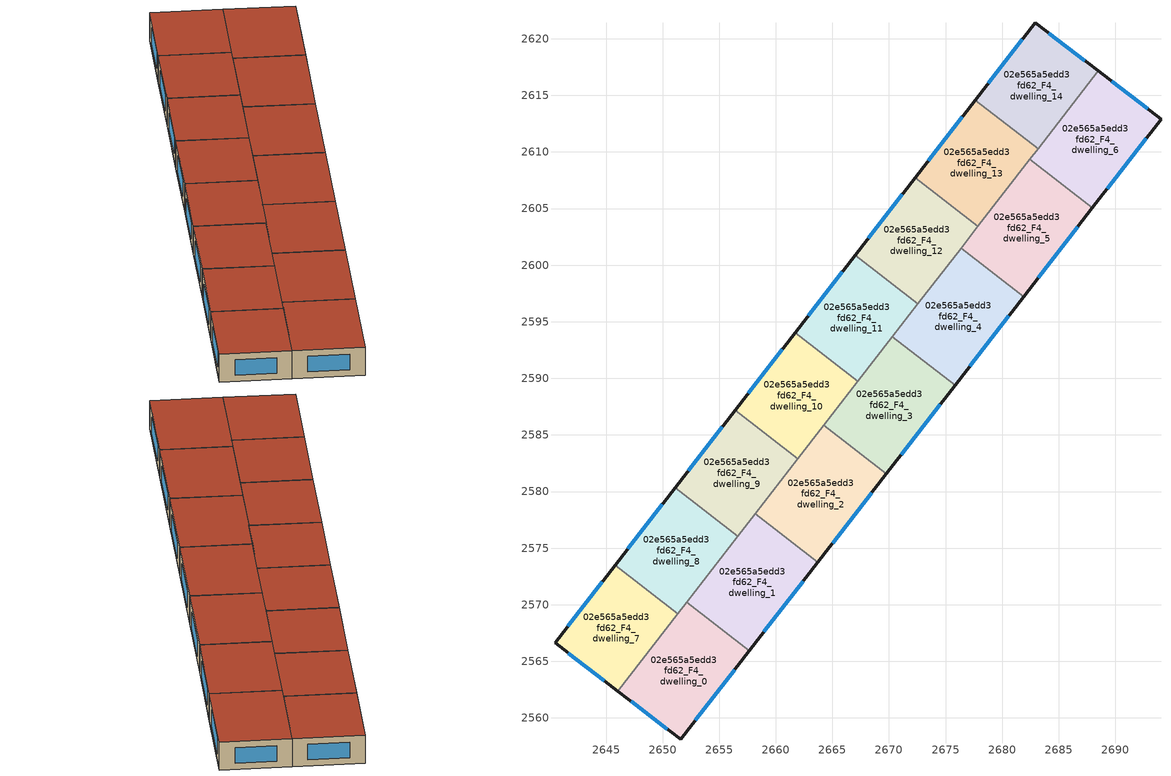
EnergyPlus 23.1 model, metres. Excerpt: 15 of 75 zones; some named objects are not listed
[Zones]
02e565a5edd3fd62_F4_dwelling_0
 floor to 02e565a5edd3fd62_F3_dwelling_0 (EU_floor_Construction): 2657.65,2565.92 2651.6,2558.1 2646.04,2562.37 2652.11,2570.21 z12
 wall outside (EU_wall_Construction): 2646.04,2562.37 2651.6,2558.1 2657.65,2565.92 z12:15
 wall to 02e565a5edd3fd62_F4_dwelling_1 (EU_wall_Construction): 2657.65,2565.92 2652.11,2570.21 z12:15
 wall to 02e565a5edd3fd62_F4_dwelling_7 (EU_wall_Construction): 2651.34,2569.21 2646.04,2562.37 z12:15
 wall to 02e565a5edd3fd62_F4_dwelling_8 (EU_wall_Construction): 2652.11,2570.21 2651.34,2569.21 z12:15
 window (EU_Window_Construction): 2652.89,2559.78 2656.36,2564.25 / 2647.23,2561.46 2650.41,2559.02 z12.64:14.36
 roof outside (EU_roof_Construction): 2651.6,2558.1 2657.65,2565.92 2652.11,2570.21 2646.04,2562.37 z15
02e565a5edd3fd62_F4_dwelling_1
 floor to 02e565a5edd3fd62_F3_dwelling_1 (EU_floor_Construction): 2663.71,2573.75 2657.65,2565.92 2652.11,2570.21 2658.18,2578.04 z12
 wall outside (EU_wall_Construction): 2657.65,2565.92 2663.71,2573.75 z12:15
 wall to 02e565a5edd3fd62_F4_dwelling_2 (EU_wall_Construction): 2663.71,2573.75 2658.18,2578.04 z12:15
 wall to 02e565a5edd3fd62_F4_dwelling_8 (EU_wall_Construction): 2656.64,2576.06 2652.11,2570.21 z12:15
 wall to 02e565a5edd3fd62_F4_dwelling_9 (EU_wall_Construction): 2658.18,2578.04 2656.64,2576.06 z12:15
 window (EU_Window_Construction): 2658.95,2567.6 2662.42,2572.07 z12.64:14.36
 roof outside (EU_roof_Construction): 2657.65,2565.92 2663.71,2573.75 2658.18,2578.04 2652.11,2570.21 z15
02e565a5edd3fd62_F4_dwelling_10
 floor to 02e565a5edd3fd62_F3_dwelling_10 (EU_floor_Construction): 2667.25,2589.75 2661.95,2582.91 2656.41,2587.2 2661.72,2594.04 z12
 wall outside (EU_wall_Construction): 2661.72,2594.04 2656.41,2587.2 z12:15
 wall to 02e565a5edd3fd62_F4_dwelling_11 (EU_wall_Construction): 2667.25,2589.75 2661.72,2594.04 z12:15
 wall to 02e565a5edd3fd62_F4_dwelling_9 (EU_wall_Construction): 2656.41,2587.2 2661.95,2582.91 z12:15
 wall to 02e565a5edd3fd62_F4_dwelling_3 (EU_wall_Construction): 2664.24,2585.86 2667.25,2589.75 z12:15
 wall to 02e565a5edd3fd62_F4_dwelling_2 (EU_wall_Construction): 2661.95,2582.91 2664.24,2585.86 z12:15
 window (EU_Window_Construction): 2660.58,2592.58 2657.55,2588.66 z12.64:14.36
 roof outside (EU_roof_Construction): 2661.95,2582.91 2667.25,2589.75 2661.72,2594.04 2656.41,2587.2 z15
02e565a5edd3fd62_F4_dwelling_11
 floor to 02e565a5edd3fd62_F3_dwelling_11 (EU_floor_Construction): 2672.56,2596.6 2667.25,2589.75 2661.72,2594.04 2667.02,2600.89 z12
 wall outside (EU_wall_Construction): 2667.02,2600.89 2661.72,2594.04 z12:15
 wall to 02e565a5edd3fd62_F4_dwelling_12 (EU_wall_Construction): 2672.56,2596.6 2667.02,2600.89 z12:15
 wall to 02e565a5edd3fd62_F4_dwelling_4 (EU_wall_Construction): 2670.3,2593.69 2672.56,2596.6 z12:15
 wall to 02e565a5edd3fd62_F4_dwelling_3 (EU_wall_Construction): 2667.25,2589.75 2670.3,2593.69 z12:15
 window (EU_Window_Construction): 2665.88,2599.43 2662.85,2595.51 z12.64:14.36
 roof outside (EU_roof_Construction): 2667.25,2589.75 2672.56,2596.6 2667.02,2600.89 2661.72,2594.04 z15
02e565a5edd3fd62_F4_dwelling_12
 floor to 02e565a5edd3fd62_F3_dwelling_12 (EU_floor_Construction): 2677.86,2603.45 2672.56,2596.6 2667.02,2600.89 2672.32,2607.74 z12
 wall outside (EU_wall_Construction): 2672.32,2607.74 2667.02,2600.89 z12:15
 wall to 02e565a5edd3fd62_F4_dwelling_13 (EU_wall_Construction): 2677.86,2603.45 2672.32,2607.74 z12:15
 wall to 02e565a5edd3fd62_F4_dwelling_5 (EU_wall_Construction): 2676.36,2601.52 2677.86,2603.45 z12:15
 wall to 02e565a5edd3fd62_F4_dwelling_4 (EU_wall_Construction): 2672.56,2596.6 2676.36,2601.52 z12:15
 window (EU_Window_Construction): 2671.19,2606.28 2668.16,2602.36 z12.64:14.36
 roof outside (EU_roof_Construction): 2672.56,2596.6 2677.86,2603.45 2672.32,2607.74 2667.02,2600.89 z15
02e565a5edd3fd62_F4_dwelling_13
 floor to 02e565a5edd3fd62_F3_dwelling_13 (EU_floor_Construction): 2683.17,2610.3 2677.86,2603.45 2672.32,2607.74 2677.63,2614.59 z12
 wall outside (EU_wall_Construction): 2677.63,2614.59 2672.32,2607.74 z12:15
 wall to 02e565a5edd3fd62_F4_dwelling_14 (EU_wall_Construction): 2683.17,2610.3 2677.63,2614.59 z12:15
 wall to 02e565a5edd3fd62_F4_dwelling_6 (EU_wall_Construction): 2682.42,2609.34 2683.17,2610.3 z12:15
 wall to 02e565a5edd3fd62_F4_dwelling_5 (EU_wall_Construction): 2677.86,2603.45 2682.42,2609.34 z12:15
 window (EU_Window_Construction): 2676.49,2613.12 2673.46,2609.21 z12.64:14.36
 roof outside (EU_roof_Construction): 2677.86,2603.45 2683.17,2610.3 2677.63,2614.59 2672.32,2607.74 z15
02e565a5edd3fd62_F4_dwelling_14
 floor to 02e565a5edd3fd62_F3_dwelling_14 (EU_floor_Construction): 2688.48,2617.16 2683.17,2610.3 2677.63,2614.59 2682.92,2621.43 z12
 wall outside (EU_wall_Construction): 2688.48,2617.16 2682.92,2621.43 2677.63,2614.59 z12:15
 wall to 02e565a5edd3fd62_F4_dwelling_6 (EU_wall_Construction): 2683.17,2610.3 2688.48,2617.16 z12:15
 window (EU_Window_Construction): 2687.29,2618.07 2684.11,2620.51 / 2681.79,2619.96 2678.76,2616.05 z12.64:14.36
 roof outside (EU_roof_Construction): 2683.17,2610.3 2688.48,2617.16 2682.92,2621.43 2677.63,2614.59 z15
02e565a5edd3fd62_F4_dwelling_2
 floor to 02e565a5edd3fd62_F3_dwelling_2 (EU_floor_Construction): 2669.78,2581.57 2663.71,2573.75 2658.18,2578.04 2664.24,2585.86 z12
 wall outside (EU_wall_Construction): 2663.71,2573.75 2669.78,2581.57 z12:15
 wall to 02e565a5edd3fd62_F4_dwelling_3 (EU_wall_Construction): 2669.78,2581.57 2664.24,2585.86 z12:15
 wall to 02e565a5edd3fd62_F4_dwelling_9 (EU_wall_Construction): 2661.95,2582.91 2658.18,2578.04 z12:15
 window (EU_Window_Construction): 2665.01,2575.42 2668.48,2579.9 z12.64:14.36
 roof outside (EU_roof_Construction): 2663.71,2573.75 2669.78,2581.57 2664.24,2585.86 2658.18,2578.04 z15
02e565a5edd3fd62_F4_dwelling_3
 floor to 02e565a5edd3fd62_F3_dwelling_3 (EU_floor_Construction): 2675.84,2589.4 2669.78,2581.57 2664.24,2585.86 2670.3,2593.69 z12
 wall outside (EU_wall_Construction): 2669.78,2581.57 2675.84,2589.4 z12:15
 wall to 02e565a5edd3fd62_F4_dwelling_4 (EU_wall_Construction): 2675.84,2589.4 2670.3,2593.69 z12:15
 window (EU_Window_Construction): 2671.07,2583.25 2674.54,2587.72 z12.64:14.36
 roof outside (EU_roof_Construction): 2669.78,2581.57 2675.84,2589.4 2670.3,2593.69 2664.24,2585.86 z15
02e565a5edd3fd62_F4_dwelling_4
 floor to 02e565a5edd3fd62_F3_dwelling_4 (EU_floor_Construction): 2681.9,2597.23 2675.84,2589.4 2670.3,2593.69 2676.36,2601.52 z12
 wall outside (EU_wall_Construction): 2675.84,2589.4 2681.9,2597.23 z12:15
 wall to 02e565a5edd3fd62_F4_dwelling_5 (EU_wall_Construction): 2681.9,2597.23 2676.36,2601.52 z12:15
 window (EU_Window_Construction): 2677.14,2591.08 2680.6,2595.55 z12.64:14.36
 roof outside (EU_roof_Construction): 2675.84,2589.4 2681.9,2597.23 2676.36,2601.52 2670.3,2593.69 z15
02e565a5edd3fd62_F4_dwelling_5
 floor to 02e565a5edd3fd62_F3_dwelling_5 (EU_floor_Construction): 2687.96,2605.05 2681.9,2597.23 2676.36,2601.52 2682.42,2609.34 z12
 wall outside (EU_wall_Construction): 2681.9,2597.23 2687.96,2605.05 z12:15
 wall to 02e565a5edd3fd62_F4_dwelling_6 (EU_wall_Construction): 2687.96,2605.05 2682.42,2609.34 z12:15
 window (EU_Window_Construction): 2683.2,2598.9 2686.66,2603.38 z12.64:14.36
 roof outside (EU_roof_Construction): 2681.9,2597.23 2687.96,2605.05 2682.42,2609.34 2676.36,2601.52 z15
02e565a5edd3fd62_F4_dwelling_6
 floor to 02e565a5edd3fd62_F3_dwelling_6 (EU_floor_Construction): 2694.03,2612.89 2687.96,2605.05 2682.42,2609.34 2688.48,2617.16 z12
 wall outside (EU_wall_Construction): 2687.96,2605.05 2694.03,2612.89 2688.48,2617.16 z12:15
 window (EU_Window_Construction): 2692.84,2613.81 2689.67,2616.25 / 2689.26,2606.73 2692.73,2611.21 z12.64:14.36
 roof outside (EU_roof_Construction): 2687.96,2605.05 2694.03,2612.89 2688.48,2617.16 2682.42,2609.34 z15
02e565a5edd3fd62_F4_dwelling_7
 floor to 02e565a5edd3fd62_F3_dwelling_7 (EU_floor_Construction): 2651.34,2569.21 2646.04,2562.37 2640.49,2566.64 2645.8,2573.5 z12
 wall outside (EU_wall_Construction): 2645.8,2573.5 2640.49,2566.64 2646.04,2562.37 z12:15
 wall to 02e565a5edd3fd62_F4_dwelling_8 (EU_wall_Construction): 2651.34,2569.21 2645.8,2573.5 z12:15
 window (EU_Window_Construction): 2641.68,2565.72 2644.85,2563.29 / 2644.66,2572.03 2641.63,2568.11 z12.64:14.36
 roof outside (EU_roof_Construction): 2646.04,2562.37 2651.34,2569.21 2645.8,2573.5 2640.49,2566.64 z15
02e565a5edd3fd62_F4_dwelling_8
 floor to 02e565a5edd3fd62_F3_dwelling_8 (EU_floor_Construction): 2656.64,2576.06 2651.34,2569.21 2645.8,2573.5 2651.11,2580.35 z12
 wall outside (EU_wall_Construction): 2651.11,2580.35 2645.8,2573.5 z12:15
 wall to 02e565a5edd3fd62_F4_dwelling_9 (EU_wall_Construction): 2656.64,2576.06 2651.11,2580.35 z12:15
 window (EU_Window_Construction): 2649.97,2578.88 2646.94,2574.96 z12.64:14.36
 roof outside (EU_roof_Construction): 2651.34,2569.21 2656.64,2576.06 2651.11,2580.35 2645.8,2573.5 z15
02e565a5edd3fd62_F4_dwelling_9
 floor to 02e565a5edd3fd62_F3_dwelling_9 (EU_floor_Construction): 2661.95,2582.91 2656.64,2576.06 2651.11,2580.35 2656.41,2587.2 z12
 wall outside (EU_wall_Construction): 2656.41,2587.2 2651.11,2580.35 z12:15
 window (EU_Window_Construction): 2655.27,2585.73 2652.24,2581.81 z12.64:14.36
 roof outside (EU_roof_Construction): 2656.64,2576.06 2661.95,2582.91 2656.41,2587.2 2651.11,2580.35 z15
[Building]
EU S2 Campaign: North Axis=0; Terrain=City; Solar Distribution=FullExterior
[Site:Location]
Yerevan-Zvartnots.Intl.AP: Latitude=40.15; Longitude=44.383; Time Zone=4; Elevation=854
[SizingPeriod:WeatherFileDays]
AnnualSizingPeriod: Begin Month=1; Begin Day of Month=1; End Month=12; End Day of Month=31; Day of Week for Start Day=Monday; Use Weather File Daylight Saving Period=No; Use Weather File Rain and Snow Indicators=No
[MATERIAL]
EU_InternalMass_Material: Roughness=MediumRough; Thickness=0.1; Conductivity=1; Density=1800; Specific Heat=900; Thermal Absorptance=0.9; Solar Absorptance=0.7; Visible Absorptance=0.7
[MATERIAL:NOMASS] Roughness=MediumRough; Thermal Absorptance=0.9; Solar Absorptance=0.7; Visible Absorptance=0.7
Name | Thermal Resistance
EU_wall_NoMass | 1.05043
EU_roof_NoMass | 1.45357
EU_floor_NoMass | 0.478065
[WINDOWMATERIAL:SIMPLEGLAZINGSYSTEM]
EU_Window_SimpleGlazing: UFactor=2.5566; Solar Heat Gain Coefficient=0.75; Visible Transmittance=0.75
[CONSTRUCTION]
EU_wall_Construction: EU_wall_NoMass
EU_roof_Construction: EU_roof_NoMass
EU_floor_Construction: EU_floor_NoMass
EU_Window_Construction: EU_Window_SimpleGlazing
EU_InternalMass_Construction: EU_InternalMass_Material
[ZONE] Type=1; Multiplier=1; Ceiling Height=autocalculate; Floor Area=autocalculate; Part of Total Floor Area=Yes
Name | Volume
02e565a5edd3fd62_F4_dwelling_0; 02e565a5edd3fd62_F4_dwelling_6 | 208.02
02e565a5edd3fd62_F4_dwelling_1; 02e565a5edd3fd62_F4_dwelling_2; 02e565a5edd3fd62_F4_dwelling_3; 02e565a5edd3fd62_F4_dwelling_4; 02e565a5edd3fd62_F4_dwelling_5 | 208.014
02e565a5edd3fd62_F4_dwelling_10 | 182.051
02e565a5edd3fd62_F4_dwelling_11; 02e565a5edd3fd62_F4_dwelling_8 | 182.036
02e565a5edd3fd62_F4_dwelling_12; 02e565a5edd3fd62_F4_dwelling_9 | 182.048
02e565a5edd3fd62_F4_dwelling_13 | 182.035
02e565a5edd3fd62_F4_dwelling_14; 02e565a5edd3fd62_F4_dwelling_7 | 182.042
[INTERNALMASS] Construction=EU_InternalMass_Construction
Name | Zone or ZoneList | Surface Area
02e565a5edd3fd62_F4_dwelling_0_EU_InternalMass | 02e565a5edd3fd62_F4_dwelling_0 | 69.34
02e565a5edd3fd62_F4_dwelling_1_EU_InternalMass | 02e565a5edd3fd62_F4_dwelling_1 | 69.3421
02e565a5edd3fd62_F4_dwelling_2_EU_InternalMass | 02e565a5edd3fd62_F4_dwelling_2 | 69.338
02e565a5edd3fd62_F4_dwelling_3_EU_InternalMass | 02e565a5edd3fd62_F4_dwelling_3 | 69.338
02e565a5edd3fd62_F4_dwelling_4_EU_InternalMass | 02e565a5edd3fd62_F4_dwelling_4 | 69.3415
02e565a5edd3fd62_F4_dwelling_5_EU_InternalMass | 02e565a5edd3fd62_F4_dwelling_5 | 69.338
02e565a5edd3fd62_F4_dwelling_6_EU_InternalMass | 02e565a5edd3fd62_F4_dwelling_6 | 69.34
02e565a5edd3fd62_F4_dwelling_7_EU_InternalMass | 02e565a5edd3fd62_F4_dwelling_7 | 60.6805
02e565a5edd3fd62_F4_dwelling_8_EU_InternalMass | 02e565a5edd3fd62_F4_dwelling_8 | 60.6786
02e565a5edd3fd62_F4_dwelling_9_EU_InternalMass | 02e565a5edd3fd62_F4_dwelling_9 | 60.6828
02e565a5edd3fd62_F4_dwelling_10_EU_InternalMass | 02e565a5edd3fd62_F4_dwelling_10 | 60.6839
02e565a5edd3fd62_F4_dwelling_11_EU_InternalMass | 02e565a5edd3fd62_F4_dwelling_11 | 60.6785
02e565a5edd3fd62_F4_dwelling_12_EU_InternalMass | 02e565a5edd3fd62_F4_dwelling_12 | 60.6828
02e565a5edd3fd62_F4_dwelling_13_EU_InternalMass | 02e565a5edd3fd62_F4_dwelling_13 | 60.6785
02e565a5edd3fd62_F4_dwelling_14_EU_InternalMass | 02e565a5edd3fd62_F4_dwelling_14 | 60.6805
[OTHEREQUIPMENT] Fuel Type=Electricity; Design Level Calculation Method=Watts/Area; Power per Zone Floor Area=1; Fraction Latent=0; Fraction Radiant=0; Fraction Lost=0; Carbon Dioxide Generation Rate=0; EndUse Subcategory=EU_Step8_InternalGains
Name | Zone or ZoneList or Space or SpaceList | Schedule
EU_Step8_InternalGain_02e565a5edd3fd62_F4_dwelling_0_f000 | 02e565a5edd3fd62_F4_dwelling_0 | EU_Step8_GainSchedule_02e565a5edd3fd62_F4_dwelling_0_f000
EU_Step8_InternalGain_02e565a5edd3fd62_F4_dwelling_1_f000 | 02e565a5edd3fd62_F4_dwelling_1 | EU_Step8_GainSchedule_02e565a5edd3fd62_F4_dwelling_1_f000
EU_Step8_InternalGain_02e565a5edd3fd62_F4_dwelling_2_f000 | 02e565a5edd3fd62_F4_dwelling_2 | EU_Step8_GainSchedule_02e565a5edd3fd62_F4_dwelling_2_f000
EU_Step8_InternalGain_02e565a5edd3fd62_F4_dwelling_3_f000 | 02e565a5edd3fd62_F4_dwelling_3 | EU_Step8_GainSchedule_02e565a5edd3fd62_F4_dwelling_3_f000
EU_Step8_InternalGain_02e565a5edd3fd62_F4_dwelling_4_f000 | 02e565a5edd3fd62_F4_dwelling_4 | EU_Step8_GainSchedule_02e565a5edd3fd62_F4_dwelling_4_f000
EU_Step8_InternalGain_02e565a5edd3fd62_F4_dwelling_5_f000 | 02e565a5edd3fd62_F4_dwelling_5 | EU_Step8_GainSchedule_02e565a5edd3fd62_F4_dwelling_5_f000
EU_Step8_InternalGain_02e565a5edd3fd62_F4_dwelling_6_f000 | 02e565a5edd3fd62_F4_dwelling_6 | EU_Step8_GainSchedule_02e565a5edd3fd62_F4_dwelling_6_f000
EU_Step8_InternalGain_02e565a5edd3fd62_F4_dwelling_7_f000 | 02e565a5edd3fd62_F4_dwelling_7 | EU_Step8_GainSchedule_02e565a5edd3fd62_F4_dwelling_7_f000
EU_Step8_InternalGain_02e565a5edd3fd62_F4_dwelling_8_f000 | 02e565a5edd3fd62_F4_dwelling_8 | EU_Step8_GainSchedule_02e565a5edd3fd62_F4_dwelling_8_f000
EU_Step8_InternalGain_02e565a5edd3fd62_F4_dwelling_9_f000 | 02e565a5edd3fd62_F4_dwelling_9 | EU_Step8_GainSchedule_02e565a5edd3fd62_F4_dwelling_9_f000
EU_Step8_InternalGain_02e565a5edd3fd62_F4_dwelling_10_f000 | 02e565a5edd3fd62_F4_dwelling_10 | EU_Step8_GainSchedule_02e565a5edd3fd62_F4_dwelling_10_f000
EU_Step8_InternalGain_02e565a5edd3fd62_F4_dwelling_11_f000 | 02e565a5edd3fd62_F4_dwelling_11 | EU_Step8_GainSchedule_02e565a5edd3fd62_F4_dwelling_11_f000
EU_Step8_InternalGain_02e565a5edd3fd62_F4_dwelling_12_f000 | 02e565a5edd3fd62_F4_dwelling_12 | EU_Step8_GainSchedule_02e565a5edd3fd62_F4_dwelling_12_f000
EU_Step8_InternalGain_02e565a5edd3fd62_F4_dwelling_13_f000 | 02e565a5edd3fd62_F4_dwelling_13 | EU_Step8_GainSchedule_02e565a5edd3fd62_F4_dwelling_13_f000
EU_Step8_InternalGain_02e565a5edd3fd62_F4_dwelling_14_f000 | 02e565a5edd3fd62_F4_dwelling_14 | EU_Step8_GainSchedule_02e565a5edd3fd62_F4_dwelling_14_f000
[ZONEVENTILATION:DESIGNFLOWRATE] Schedule=EU_AlwaysOn; Design Flow Rate Calculation Method=AirChanges/Hour; Air Changes per Hour=0.557805; Ventilation Type=Natural; Fan Pressure Rise=0; Fan Total Efficiency=1; Constant Term Coefficient=1; Temperature Term Coefficient=0; Velocity Term Coefficient=0; Velocity Squared Term Coefficient=0; Minimum Indoor Temperature=-100; Maximum Indoor Temperature=100; Delta Temperature=-100; Minimum Outdoor Temperature=-100; Maximum Outdoor Temperature=100; Maximum Wind Speed=40
Name | Zone or ZoneList or Space or SpaceList
EU_ConstantAir_02e565a5edd3fd62_F4_dwelling_0 | 02e565a5edd3fd62_F4_dwelling_0
EU_ConstantAir_02e565a5edd3fd62_F4_dwelling_1 | 02e565a5edd3fd62_F4_dwelling_1
EU_ConstantAir_02e565a5edd3fd62_F4_dwelling_2 | 02e565a5edd3fd62_F4_dwelling_2
EU_ConstantAir_02e565a5edd3fd62_F4_dwelling_3 | 02e565a5edd3fd62_F4_dwelling_3
EU_ConstantAir_02e565a5edd3fd62_F4_dwelling_4 | 02e565a5edd3fd62_F4_dwelling_4
EU_ConstantAir_02e565a5edd3fd62_F4_dwelling_5 | 02e565a5edd3fd62_F4_dwelling_5
EU_ConstantAir_02e565a5edd3fd62_F4_dwelling_6 | 02e565a5edd3fd62_F4_dwelling_6
EU_ConstantAir_02e565a5edd3fd62_F4_dwelling_7 | 02e565a5edd3fd62_F4_dwelling_7
EU_ConstantAir_02e565a5edd3fd62_F4_dwelling_8 | 02e565a5edd3fd62_F4_dwelling_8
EU_ConstantAir_02e565a5edd3fd62_F4_dwelling_9 | 02e565a5edd3fd62_F4_dwelling_9
EU_ConstantAir_02e565a5edd3fd62_F4_dwelling_10 | 02e565a5edd3fd62_F4_dwelling_10
EU_ConstantAir_02e565a5edd3fd62_F4_dwelling_11 | 02e565a5edd3fd62_F4_dwelling_11
EU_ConstantAir_02e565a5edd3fd62_F4_dwelling_12 | 02e565a5edd3fd62_F4_dwelling_12
EU_ConstantAir_02e565a5edd3fd62_F4_dwelling_13 | 02e565a5edd3fd62_F4_dwelling_13
EU_ConstantAir_02e565a5edd3fd62_F4_dwelling_14 | 02e565a5edd3fd62_F4_dwelling_14
[HVACTEMPLATE:ZONE:IDEALLOADSAIRSYSTEM] System Availability Schedule=EU_AlwaysOn; Maximum Heating Supply Air Temperature=50; Minimum Cooling Supply Air Temperature=13; Maximum Heating Supply Air Humidity Ratio=0.0156; Minimum Cooling Supply Air Humidity Ratio=0.0077; Heating Limit=NoLimit; Cooling Limit=NoLimit; Heating Availability Schedule=EU_AlwaysOn; Cooling Availability Schedule=EU_CoolingOff; Dehumidification Control Type=ConstantSensibleHeatRatio; Cooling Sensible Heat Ratio=0.7; Dehumidification Setpoint=60; Humidification Control Type=None; Humidification Setpoint=30; Outdoor Air Method=None; Outdoor Air Flow Rate per Person=0.00944; Outdoor Air Flow Rate per Zone Floor Area=0; Outdoor Air Flow Rate per Zone=0; Demand Controlled Ventilation Type=None; Outdoor Air Economizer Type=NoEconomizer; Heat Recovery Type=None; Sensible Heat Recovery Effectiveness=0.7; Latent Heat Recovery Effectiveness=0.65
Name | Template Thermostat
02e565a5edd3fd62_F4_dwelling_0 | EU_HeatOnly_02e565a5edd3fd62_F4_dwelling_0
02e565a5edd3fd62_F4_dwelling_1 | EU_HeatOnly_02e565a5edd3fd62_F4_dwelling_1
02e565a5edd3fd62_F4_dwelling_2 | EU_HeatOnly_02e565a5edd3fd62_F4_dwelling_2
02e565a5edd3fd62_F4_dwelling_3 | EU_HeatOnly_02e565a5edd3fd62_F4_dwelling_3
02e565a5edd3fd62_F4_dwelling_4 | EU_HeatOnly_02e565a5edd3fd62_F4_dwelling_4
02e565a5edd3fd62_F4_dwelling_5 | EU_HeatOnly_02e565a5edd3fd62_F4_dwelling_5
02e565a5edd3fd62_F4_dwelling_6 | EU_HeatOnly_02e565a5edd3fd62_F4_dwelling_6
02e565a5edd3fd62_F4_dwelling_7 | EU_HeatOnly_02e565a5edd3fd62_F4_dwelling_7
02e565a5edd3fd62_F4_dwelling_8 | EU_HeatOnly_02e565a5edd3fd62_F4_dwelling_8
02e565a5edd3fd62_F4_dwelling_9 | EU_HeatOnly_02e565a5edd3fd62_F4_dwelling_9
02e565a5edd3fd62_F4_dwelling_10 | EU_HeatOnly_02e565a5edd3fd62_F4_dwelling_10
02e565a5edd3fd62_F4_dwelling_11 | EU_HeatOnly_02e565a5edd3fd62_F4_dwelling_11
02e565a5edd3fd62_F4_dwelling_12 | EU_HeatOnly_02e565a5edd3fd62_F4_dwelling_12
02e565a5edd3fd62_F4_dwelling_13 | EU_HeatOnly_02e565a5edd3fd62_F4_dwelling_13
02e565a5edd3fd62_F4_dwelling_14 | EU_HeatOnly_02e565a5edd3fd62_F4_dwelling_14
[SIZING:ZONE] Zone Cooling Design Supply Air Temperature Input Method=SupplyAirTemperature; Zone Cooling Design Supply Air Temperature=13; Zone Heating Design Supply Air Temperature Input Method=SupplyAirTemperature; Zone Heating Design Supply Air Temperature=50; Zone Cooling Design Supply Air Humidity Ratio=0.008; Zone Heating Design Supply Air Humidity Ratio=0.008; Cooling Design Air Flow Method=DesignDay; Cooling Design Air Flow Rate=0; Cooling Minimum Air Flow per Zone Floor Area=0.000762; Cooling Minimum Air Flow=0; Cooling Minimum Air Flow Fraction=0.2; Heating Design Air Flow Method=DesignDay; Heating Design Air Flow Rate=0; Heating Maximum Air Flow per Zone Floor Area=0.002032; Heating Maximum Air Flow=0.141576; Heating Maximum Air Flow Fraction=0.3; Account for Dedicated Outdoor Air System=No; Dedicated Outdoor Air System Control Strategy=NeutralSupplyAir; Dedicated Outdoor Air Low Setpoint Temperature for Design=autosize; Dedicated Outdoor Air High Setpoint Temperature for Design=autosize; Zone Load Sizing Method=Sensible Load Only No Latent Load; Zone Latent Cooling Design Supply Air Humidity Ratio Input Method=HumidityRatioDifference; Zone Cooling Design Supply Air Humidity Ratio Difference=0.005; Zone Latent Heating Design Supply Air Humidity Ratio Input Method=HumidityRatioDifference; Zone Humidification Design Supply Air Humidity Ratio Difference=0.005
02e565a5edd3fd62_F4_dwelling_0; 02e565a5edd3fd62_F4_dwelling_1; 02e565a5edd3fd62_F4_dwelling_2; 02e565a5edd3fd62_F4_dwelling_3; 02e565a5edd3fd62_F4_dwelling_4; 02e565a5edd3fd62_F4_dwelling_5; 02e565a5edd3fd62_F4_dwelling_6; 02e565a5edd3fd62_F4_dwelling_7; 02e565a5edd3fd62_F4_dwelling_8; 02e565a5edd3fd62_F4_dwelling_9; 02e565a5edd3fd62_F4_dwelling_10; 02e565a5edd3fd62_F4_dwelling_11; 02e565a5edd3fd62_F4_dwelling_12; 02e565a5edd3fd62_F4_dwelling_13; 02e565a5edd3fd62_F4_dwelling_14
[SCHEDULE:CONSTANT]
Name | Hourly Value
EU_AlwaysOn | 1
EU_CoolingOff | 0
[SCHEDULE:FILE] Column Number=1; Rows to Skip at Top=0; Number of Hours of Data=8760; Column Separator=Comma; Interpolate to Timestep=No; Minutes per Item=60; Adjust Schedule for Daylight Savings=Yes
Name | File
EU_Step8_GainSchedule_02e565a5edd3fd62_F4_dwelling_0_f000 | ../../schedules/02e565a5edd3fd62/02e565a5edd3fd62_F4_dwelling_0_f000_gain.csv
EU_Step8_GainSchedule_02e565a5edd3fd62_F4_dwelling_1_f000 | ../../schedules/02e565a5edd3fd62/02e565a5edd3fd62_F4_dwelling_1_f000_gain.csv
EU_Step8_GainSchedule_02e565a5edd3fd62_F4_dwelling_2_f000 | ../../schedules/02e565a5edd3fd62/02e565a5edd3fd62_F4_dwelling_2_f000_gain.csv
EU_Step8_GainSchedule_02e565a5edd3fd62_F4_dwelling_3_f000 | ../../schedules/02e565a5edd3fd62/02e565a5edd3fd62_F4_dwelling_3_f000_gain.csv
EU_Step8_GainSchedule_02e565a5edd3fd62_F4_dwelling_4_f000 | ../../schedules/02e565a5edd3fd62/02e565a5edd3fd62_F4_dwelling_4_f000_gain.csv
EU_Step8_GainSchedule_02e565a5edd3fd62_F4_dwelling_5_f000 | ../../schedules/02e565a5edd3fd62/02e565a5edd3fd62_F4_dwelling_5_f000_gain.csv
EU_Step8_GainSchedule_02e565a5edd3fd62_F4_dwelling_6_f000 | ../../schedules/02e565a5edd3fd62/02e565a5edd3fd62_F4_dwelling_6_f000_gain.csv
EU_Step8_GainSchedule_02e565a5edd3fd62_F4_dwelling_7_f000 | ../../schedules/02e565a5edd3fd62/02e565a5edd3fd62_F4_dwelling_7_f000_gain.csv
EU_Step8_GainSchedule_02e565a5edd3fd62_F4_dwelling_8_f000 | ../../schedules/02e565a5edd3fd62/02e565a5edd3fd62_F4_dwelling_8_f000_gain.csv
EU_Step8_GainSchedule_02e565a5edd3fd62_F4_dwelling_9_f000 | ../../schedules/02e565a5edd3fd62/02e565a5edd3fd62_F4_dwelling_9_f000_gain.csv
EU_Step8_GainSchedule_02e565a5edd3fd62_F4_dwelling_10_f000 | ../../schedules/02e565a5edd3fd62/02e565a5edd3fd62_F4_dwelling_10_f000_gain.csv
EU_Step8_GainSchedule_02e565a5edd3fd62_F4_dwelling_11_f000 | ../../schedules/02e565a5edd3fd62/02e565a5edd3fd62_F4_dwelling_11_f000_gain.csv
EU_Step8_GainSchedule_02e565a5edd3fd62_F4_dwelling_12_f000 | ../../schedules/02e565a5edd3fd62/02e565a5edd3fd62_F4_dwelling_12_f000_gain.csv
EU_Step8_GainSchedule_02e565a5edd3fd62_F4_dwelling_13_f000 | ../../schedules/02e565a5edd3fd62/02e565a5edd3fd62_F4_dwelling_13_f000_gain.csv
EU_Step8_GainSchedule_02e565a5edd3fd62_F4_dwelling_14_f000 | ../../schedules/02e565a5edd3fd62/02e565a5edd3fd62_F4_dwelling_14_f000_gain.csv
